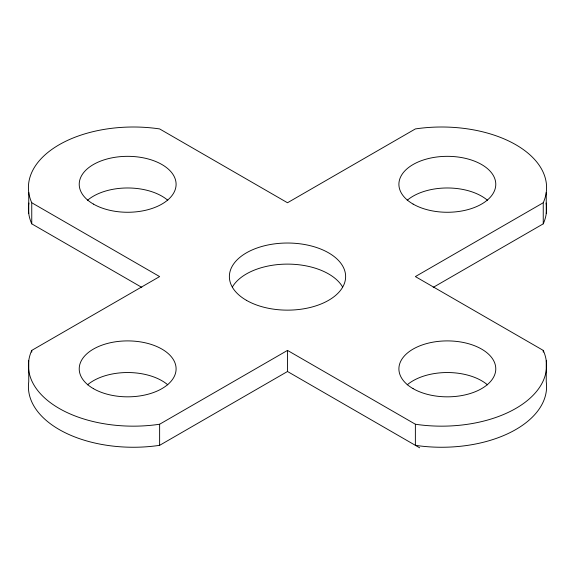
<?xml version="1.0" encoding="UTF-8"?>
<svg xmlns="http://www.w3.org/2000/svg" width="575" height="575" viewBox="0 0 575 575"><rect width="100%" height="100%" fill="white"/><g stroke="black" fill="none" stroke-linecap="round" stroke-linejoin="round"><path stroke-width="0.86" d="M31.754 352.166L31.754 350.405L159.627 276.582L31.754 202.752L31.754 223.847L141.802 287.385M31.754 350.405A104.952 60.591 0 0 0 159.627 424.235L287.5 350.405L415.373 424.235A104.952 60.591 0 0 0 543.246 350.405L543.246 352.166M433.198 287.385L543.246 223.847L543.246 202.752L415.373 276.582L543.246 350.405M28.75 360.733L28.75 381.829A104.952 60.591 0 0 0 159.627 445.33L287.5 371.5L419.664 447.81M546.25 192.424L546.25 213.519M546.25 360.733L546.25 381.829A104.952 60.591 0 0 1 415.373 445.33L415.373 424.235M287.5 350.405L287.5 371.5M159.627 424.235L159.627 445.33M28.75 192.424L28.75 213.519M31.754 202.752A104.952 60.591 0 0 1 159.627 128.929L287.5 202.752L415.373 128.929A104.952 60.591 0 0 1 543.246 202.752M31.754 223.847A104.952 60.591 0 0 1 28.872 203.047M546.128 203.047A104.952 60.591 0 0 1 543.246 223.847M407.222 384.833A48.437 27.967 0 0 1 487.463 384.833M87.537 384.833A48.437 27.967 0 0 1 167.778 384.833M87.537 200.272A48.437 27.967 0 0 1 167.778 200.272M407.222 200.272A48.437 27.967 0 0 1 487.463 200.272M232.451 286.896A58.125 33.558 0 0 1 287.5 264.112A58.125 33.558 0 0 1 342.549 286.896M413.087 388.643A48.437 27.967 0 0 0 494.133 376.1A48.437 27.967 0 0 0 434.808 341.852A48.437 27.967 0 0 0 413.087 388.643M413.087 204.075A48.437 27.967 0 0 0 494.133 191.533A48.437 27.967 0 0 0 434.808 157.284A48.437 27.967 0 0 0 413.087 204.075M93.409 204.075A48.437 27.967 0 0 0 174.448 191.533A48.437 27.967 0 0 0 115.122 157.284A48.437 27.967 0 0 0 93.409 204.075M93.409 388.643A48.437 27.967 0 0 0 174.448 376.1A48.437 27.967 0 0 0 115.122 341.852A48.437 27.967 0 0 0 93.409 388.643M246.395 300.308A58.125 33.558 0 0 0 343.649 285.265A58.125 33.558 0 0 0 272.457 244.167A58.125 33.558 0 0 0 246.395 300.308"/></g></svg>
